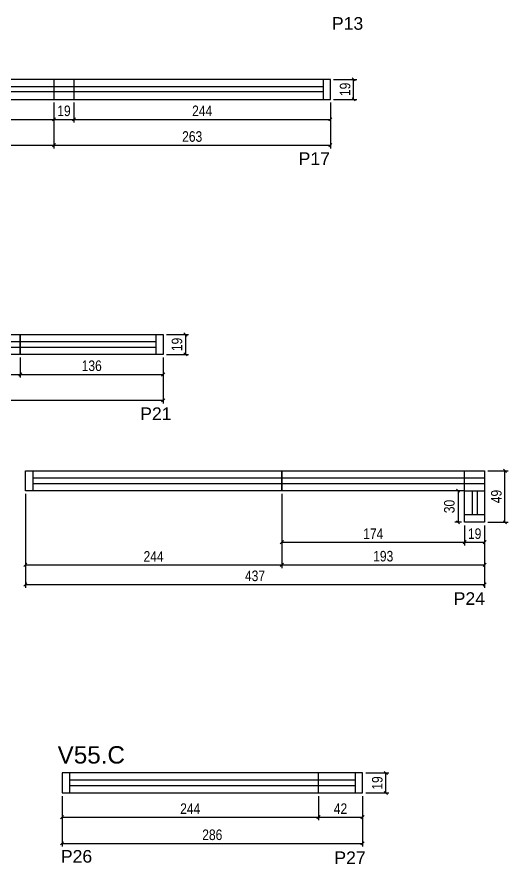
# Model space of a CAD drawing. Header units: millimetres. Extents: x 4052 to 5425, y -1423 to 2493.
# Drawn here: x 4932 to 5399, y 709 to 1515 of the extents above; entities that cross this region are included whole.
import ezdxf

# ---------------------------------------------------------------- set-up
doc = ezdxf.new("R2010")
doc.units = ezdxf.units.MM
for name, color, linetype in [('00 - FELIPE', 2, 'Continuous'), ('5', 5, 'Continuous'), ('COTA', 241, 'Continuous'), ('NOMENCLATURA', 7, 'Continuous'), ('Painéis', 200, 'Continuous'), ('SARR_2.2x7', 40, 'Continuous')]:
    doc.layers.add(name, color=color, linetype=linetype)
doc.styles.add('COTA TECNICA', font='techl___.ttf', dxfattribs={"height": 10})
doc.styles.add('COTA TECNICA-50', font='techl___.ttf', dxfattribs={"height": 10})
doc.styles.get("Standard").update_dxf_attribs({"font": 'arial.ttf'})
doc.dimstyles.new('COTA PAINEL-50', dxfattribs={"dimtxt": 10, "dimasz": 3, "dimexe": 3, "dimexo": 3, "dimgap": 3, "dimtad": 1, "dimdec": 1, "dimzin": 12, "dimdsep": 46, "dimtxsty": 'COTA TECNICA-50', "dimblk1": 'OBLIQUE', "dimblk2": 'OBLIQUE', "dimsah": 1, "dimcen": 0.9, "dimclrd": 4, "dimclre": 4, "dimclrt": 240, "dimadec": 1, "dimazin": 3, "dimtfac": 1, "dimtdec": 1, "dimtmove": 0, "dimatfit": 3, "dimfxl": 1, "dimtolj": 1, "dimtzin": 12, "dimarcsym": 0})
doc.dimstyles.new('PAINEL', dxfattribs={"dimtxt": 10, "dimasz": 3, "dimexe": 3, "dimexo": 3, "dimgap": 3, "dimtad": 1, "dimdec": 1, "dimzin": 12, "dimdsep": 46, "dimtxsty": 'COTA TECNICA', "dimblk1": 'OBLIQUE', "dimblk2": 'OBLIQUE', "dimsah": 1, "dimcen": 0.9, "dimclrd": 4, "dimclre": 4, "dimclrt": 240, "dimadec": 1, "dimazin": 3, "dimtfac": 1, "dimtdec": 1, "dimtmove": 0, "dimatfit": 3, "dimfxl": 1, "dimtolj": 1, "dimtzin": 12, "dimarcsym": 0})

# ---------------------------------------------------------------- blocks, each defined once
blk = doc.blocks.new('_Oblique')
at = {"color": 0, "linetype": 'ByBlock', "lineweight": -2}
blk.add_line((-0.5, -0.5), (0.5, 0.5), dxfattribs=at)
blk = doc.blocks.new('*D48')
at = {"layer": 'COTA', "color": 4, "linetype": 'ByBlock', "lineweight": -2, "transparency": 16777216}
for p, q in [((4722.79, 1433.73), (4722.79, 1390.1)), ((4966.79, 1433.73), (4966.79, 1390.1)), ((4722.79, 1393.1), (4966.79, 1393.1))]:
    blk.add_line(p, q, dxfattribs=at)
at = {"layer": 'Defpoints', "color": 0, "linetype": 'ByBlock', "transparency": 16777216}
for p in [(4722.79, 1436.73), (4966.79, 1436.73), (4966.79, 1393.1)]:
    blk.add_point(p, dxfattribs=at)
at = {"layer": 'COTA', "color": 4, "linetype": 'ByBlock', "lineweight": -2, "transparency": 16777216, "xscale": 3, "yscale": 3, "zscale": 3, "rotation": 180}
blk.add_blockref('_Oblique', (4722.79, 1393.1), dxfattribs=at)
at = {"layer": 'COTA', "color": 4, "linetype": 'ByBlock', "lineweight": -2, "transparency": 16777216, "xscale": 3, "yscale": 3, "zscale": 3}
blk.add_blockref('_Oblique', (4966.79, 1393.1), dxfattribs=at)
at = {"layer": 'COTA', "color": 240, "linetype": 'ByBlock', "transparency": 16777216, "insert": (4844.79, 1401.31), "char_height": 10, "attachment_point": 5, "style": 'COTA TECNICA-50'}
blk.add_mtext('\\A1;3X', dxfattribs=at)
blk = doc.blocks.new('*D49')
at = {"layer": 'COTA', "color": 4, "lineweight": -2, "transparency": 16777216}
for p, q in [((5232.79, 1455.73), (5254.91, 1455.73)), ((5251.91, 1436.73), (5251.91, 1455.73)), ((5232.79, 1436.73), (5254.91, 1436.73))]:
    blk.add_line(p, q, dxfattribs=at)
at = {"layer": 'Defpoints', "color": 0, "transparency": 16777216}
for p in [(5229.79, 1455.73), (5251.91, 1455.73), (5229.79, 1436.73)]:
    blk.add_point(p, dxfattribs=at)
at = {"layer": 'COTA', "color": 4, "lineweight": -2, "transparency": 16777216, "xscale": 3, "yscale": 3, "zscale": 3}
for p, rotation in [((5251.91, 1455.73), 90), ((5251.91, 1436.73), 270)]:
    blk.add_blockref('_Oblique', p, dxfattribs=dict(at, rotation=rotation))
at = {"layer": 'COTA', "color": 240, "transparency": 16777216, "insert": (5243.82, 1446.23), "char_height": 10, "attachment_point": 5, "rotation": 90, "style": 'COTA TECNICA'}
blk.add_mtext('\\A1;19', dxfattribs=at)
blk = doc.blocks.new('*D211')
at = {"layer": 'COTA', "color": 4, "linetype": 'ByBlock', "lineweight": -2, "transparency": 16777216}
for p, q in [((4722.79, 1433.73), (4722.79, 1414.68)), ((4966.79, 1433.73), (4966.79, 1414.68)), ((4722.79, 1417.68), (4966.79, 1417.68))]:
    blk.add_line(p, q, dxfattribs=at)
at = {"layer": 'Defpoints', "color": 0, "linetype": 'ByBlock', "transparency": 16777216}
for p in [(4722.79, 1436.73), (4966.79, 1436.73), (4966.79, 1417.68)]:
    blk.add_point(p, dxfattribs=at)
at = {"layer": 'COTA', "color": 4, "linetype": 'ByBlock', "lineweight": -2, "transparency": 16777216, "xscale": 3, "yscale": 3, "zscale": 3, "rotation": 180}
blk.add_blockref('_Oblique', (4722.79, 1417.68), dxfattribs=at)
at = {"layer": 'COTA', "color": 4, "linetype": 'ByBlock', "lineweight": -2, "transparency": 16777216, "xscale": 3, "yscale": 3, "zscale": 3}
blk.add_blockref('_Oblique', (4966.79, 1417.68), dxfattribs=at)
at = {"layer": 'COTA', "color": 240, "linetype": 'ByBlock', "transparency": 16777216, "insert": (4844.79, 1425.75), "char_height": 10, "attachment_point": 5, "style": 'COTA TECNICA-50'}
blk.add_mtext('\\A1;244', dxfattribs=at)
blk = doc.blocks.new('*D50')
at = {"layer": 'COTA', "color": 4, "linetype": 'ByBlock', "lineweight": -2, "transparency": 16777216}
for p, q in [((4966.79, 1433.73), (4966.79, 1414.68)), ((4985.79, 1433.73), (4985.79, 1414.68)), ((4966.79, 1417.68), (4985.79, 1417.68))]:
    blk.add_line(p, q, dxfattribs=at)
at = {"layer": 'Defpoints', "color": 0, "linetype": 'ByBlock', "transparency": 16777216}
for p in [(4966.79, 1436.73), (4985.79, 1436.73), (4985.79, 1417.68)]:
    blk.add_point(p, dxfattribs=at)
at = {"layer": 'COTA', "color": 4, "linetype": 'ByBlock', "lineweight": -2, "transparency": 16777216, "xscale": 3, "yscale": 3, "zscale": 3, "rotation": 180}
blk.add_blockref('_Oblique', (4966.79, 1417.68), dxfattribs=at)
at = {"layer": 'COTA', "color": 4, "linetype": 'ByBlock', "lineweight": -2, "transparency": 16777216, "xscale": 3, "yscale": 3, "zscale": 3}
blk.add_blockref('_Oblique', (4985.79, 1417.68), dxfattribs=at)
at = {"layer": 'COTA', "color": 240, "linetype": 'ByBlock', "transparency": 16777216, "insert": (4976.29, 1425.76), "char_height": 10, "attachment_point": 5, "style": 'COTA TECNICA-50'}
blk.add_mtext('\\A1;19', dxfattribs=at)
blk = doc.blocks.new('*D212')
at = {"layer": '00 - FELIPE', "color": 4, "lineweight": -2, "transparency": 16777216}
for p, q in [((4966.79, 1433.73), (4966.79, 1390.1)), ((5229.79, 1433.73), (5229.79, 1390.1)), ((4966.79, 1393.1), (5229.79, 1393.1))]:
    blk.add_line(p, q, dxfattribs=at)
at = {"layer": 'Defpoints', "color": 0, "transparency": 16777216}
for p in [(4966.79, 1436.73), (5229.79, 1436.73), (5229.79, 1393.1)]:
    blk.add_point(p, dxfattribs=at)
at = {"layer": '00 - FELIPE', "color": 4, "lineweight": -2, "transparency": 16777216, "xscale": 3, "yscale": 3, "zscale": 3, "rotation": 180}
blk.add_blockref('_Oblique', (4966.79, 1393.1), dxfattribs=at)
at = {"layer": '00 - FELIPE', "color": 4, "lineweight": -2, "transparency": 16777216, "xscale": 3, "yscale": 3, "zscale": 3}
blk.add_blockref('_Oblique', (5229.79, 1393.1), dxfattribs=at)
at = {"layer": '00 - FELIPE', "color": 240, "transparency": 16777216, "insert": (5098.29, 1401.31), "char_height": 10, "attachment_point": 5, "style": 'COTA TECNICA'}
blk.add_mtext('\\A1;263', dxfattribs=at)
blk = doc.blocks.new('*D51')
at = {"layer": '00 - FELIPE', "color": 4, "lineweight": -2, "transparency": 16777216}
for p, q in [((4985.79, 1433.73), (4985.79, 1414.68)), ((5229.79, 1433.73), (5229.79, 1414.68)), ((4985.79, 1417.68), (5229.79, 1417.68))]:
    blk.add_line(p, q, dxfattribs=at)
at = {"layer": 'Defpoints', "color": 0, "transparency": 16777216}
for p in [(4985.79, 1436.73), (5229.79, 1436.73), (5229.79, 1417.68)]:
    blk.add_point(p, dxfattribs=at)
at = {"layer": '00 - FELIPE', "color": 4, "lineweight": -2, "transparency": 16777216, "xscale": 3, "yscale": 3, "zscale": 3, "rotation": 180}
blk.add_blockref('_Oblique', (4985.79, 1417.68), dxfattribs=at)
at = {"layer": '00 - FELIPE', "color": 4, "lineweight": -2, "transparency": 16777216, "xscale": 3, "yscale": 3, "zscale": 3}
blk.add_blockref('_Oblique', (5229.79, 1417.68), dxfattribs=at)
at = {"layer": '00 - FELIPE', "color": 240, "transparency": 16777216, "insert": (5107.79, 1425.75), "char_height": 10, "attachment_point": 5, "style": 'COTA TECNICA'}
blk.add_mtext('\\A1;244', dxfattribs=at)
blk = doc.blocks.new('*D59')
at = {"layer": 'COTA', "color": 4, "linetype": 'ByBlock', "lineweight": -2, "transparency": 16777216}
for p, q in [((4690.7, 1191.09), (4690.7, 1172.04)), ((4934.7, 1191.09), (4934.7, 1172.04)), ((4690.7, 1175.04), (4934.7, 1175.04))]:
    blk.add_line(p, q, dxfattribs=at)
at = {"layer": 'Defpoints', "color": 0, "linetype": 'ByBlock', "transparency": 16777216}
for p in [(4690.7, 1194.09), (4934.7, 1194.09), (4934.7, 1175.04)]:
    blk.add_point(p, dxfattribs=at)
at = {"layer": 'COTA', "color": 4, "linetype": 'ByBlock', "lineweight": -2, "transparency": 16777216, "xscale": 3, "yscale": 3, "zscale": 3, "rotation": 180}
blk.add_blockref('_Oblique', (4690.7, 1175.04), dxfattribs=at)
at = {"layer": 'COTA', "color": 4, "linetype": 'ByBlock', "lineweight": -2, "transparency": 16777216, "xscale": 3, "yscale": 3, "zscale": 3}
blk.add_blockref('_Oblique', (4934.7, 1175.04), dxfattribs=at)
at = {"layer": 'COTA', "color": 240, "linetype": 'ByBlock', "transparency": 16777216, "insert": (4812.7, 1183.11), "char_height": 10, "attachment_point": 5, "style": 'COTA TECNICA-50'}
blk.add_mtext('\\A1;244', dxfattribs=at)
blk = doc.blocks.new('*D60')
at = {"layer": 'COTA', "color": 4, "linetype": 'ByBlock', "lineweight": -2, "transparency": 16777216}
for p, q in [((4934.7, 1191.09), (4934.7, 1172.04)), ((5070.7, 1191.09), (5070.7, 1172.04)), ((4934.7, 1175.04), (5070.7, 1175.04))]:
    blk.add_line(p, q, dxfattribs=at)
at = {"layer": 'Defpoints', "color": 0, "linetype": 'ByBlock', "transparency": 16777216}
for p in [(4934.7, 1194.09), (5070.7, 1194.09), (5070.7, 1175.04)]:
    blk.add_point(p, dxfattribs=at)
at = {"layer": 'COTA', "color": 4, "linetype": 'ByBlock', "lineweight": -2, "transparency": 16777216, "xscale": 3, "yscale": 3, "zscale": 3, "rotation": 180}
blk.add_blockref('_Oblique', (4934.7, 1175.04), dxfattribs=at)
at = {"layer": 'COTA', "color": 4, "linetype": 'ByBlock', "lineweight": -2, "transparency": 16777216, "xscale": 3, "yscale": 3, "zscale": 3}
blk.add_blockref('_Oblique', (5070.7, 1175.04), dxfattribs=at)
at = {"layer": 'COTA', "color": 240, "linetype": 'ByBlock', "transparency": 16777216, "insert": (5002.7, 1183.26), "char_height": 10, "attachment_point": 5, "style": 'COTA TECNICA-50'}
blk.add_mtext('\\A1;136', dxfattribs=at)
blk = doc.blocks.new('*D217')
at = {"layer": 'COTA', "color": 4, "lineweight": -2, "transparency": 16777216}
for p, q in [((4690.7, 1191.09), (4690.7, 1147.46)), ((5070.7, 1191.09), (5070.7, 1147.46)), ((4690.7, 1150.46), (5070.7, 1150.46))]:
    blk.add_line(p, q, dxfattribs=at)
at = {"layer": 'Defpoints', "color": 0, "transparency": 16777216}
for p in [(4690.7, 1194.09), (5070.7, 1194.09), (5070.7, 1150.46)]:
    blk.add_point(p, dxfattribs=at)
at = {"layer": 'COTA', "color": 4, "lineweight": -2, "transparency": 16777216, "xscale": 3, "yscale": 3, "zscale": 3, "rotation": 180}
blk.add_blockref('_Oblique', (4690.7, 1150.46), dxfattribs=at)
at = {"layer": 'COTA', "color": 4, "lineweight": -2, "transparency": 16777216, "xscale": 3, "yscale": 3, "zscale": 3}
blk.add_blockref('_Oblique', (5070.7, 1150.46), dxfattribs=at)
at = {"layer": 'COTA', "color": 240, "transparency": 16777216, "insert": (4880.7, 1158.7), "char_height": 10, "attachment_point": 5, "style": 'COTA TECNICA'}
blk.add_mtext('\\A1;380', dxfattribs=at)
blk = doc.blocks.new('*D91')
at = {"layer": 'COTA', "color": 4, "linetype": 'ByBlock', "lineweight": -2, "transparency": 16777216}
for p, q in [((4939.58, 1061.41), (4939.58, 990.86)), ((5183.58, 1061.41), (5183.58, 990.86)), ((4939.58, 993.86), (5183.58, 993.86))]:
    blk.add_line(p, q, dxfattribs=at)
at = {"layer": 'Defpoints', "color": 0, "linetype": 'ByBlock', "transparency": 16777216}
for p in [(4939.58, 1064.41), (5183.58, 1064.41), (5183.58, 993.86)]:
    blk.add_point(p, dxfattribs=at)
at = {"layer": 'COTA', "color": 4, "linetype": 'ByBlock', "lineweight": -2, "transparency": 16777216, "xscale": 3, "yscale": 3, "zscale": 3, "rotation": 180}
blk.add_blockref('_Oblique', (4939.58, 993.86), dxfattribs=at)
at = {"layer": 'COTA', "color": 4, "linetype": 'ByBlock', "lineweight": -2, "transparency": 16777216, "xscale": 3, "yscale": 3, "zscale": 3}
blk.add_blockref('_Oblique', (5183.58, 993.86), dxfattribs=at)
at = {"layer": 'COTA', "color": 240, "linetype": 'ByBlock', "transparency": 16777216, "insert": (5061.58, 1001.93), "char_height": 10, "attachment_point": 5, "style": 'COTA TECNICA-50'}
blk.add_mtext('\\A1;244', dxfattribs=at)
blk = doc.blocks.new('*D92')
at = {"layer": 'COTA', "color": 4, "linetype": 'ByBlock', "lineweight": -2, "transparency": 16777216}
for p, q in [((5183.58, 1061.41), (5183.58, 1012.45)), ((5357.58, 1031.41), (5357.58, 1012.45)), ((5183.58, 1015.45), (5357.58, 1015.45))]:
    blk.add_line(p, q, dxfattribs=at)
at = {"layer": 'Defpoints', "color": 0, "linetype": 'ByBlock', "transparency": 16777216}
for p in [(5183.58, 1064.41), (5357.58, 1034.41), (5357.58, 1015.45)]:
    blk.add_point(p, dxfattribs=at)
at = {"layer": 'COTA', "color": 4, "linetype": 'ByBlock', "lineweight": -2, "transparency": 16777216, "xscale": 3, "yscale": 3, "zscale": 3, "rotation": 180}
blk.add_blockref('_Oblique', (5183.58, 1015.45), dxfattribs=at)
at = {"layer": 'COTA', "color": 4, "linetype": 'ByBlock', "lineweight": -2, "transparency": 16777216, "xscale": 3, "yscale": 3, "zscale": 3}
blk.add_blockref('_Oblique', (5357.58, 1015.45), dxfattribs=at)
at = {"layer": 'COTA', "color": 240, "linetype": 'ByBlock', "transparency": 16777216, "insert": (5270.58, 1023.52), "char_height": 10, "attachment_point": 5, "style": 'COTA TECNICA-50'}
blk.add_mtext('\\A1;174', dxfattribs=at)
blk = doc.blocks.new('*D93')
at = {"layer": 'COTA', "color": 4, "lineweight": -2, "transparency": 16777216}
for p, q in [((4939.58, 1061.41), (4939.58, 972.18)), ((5376.58, 1031.41), (5376.58, 972.18)), ((4939.58, 975.18), (5376.58, 975.18))]:
    blk.add_line(p, q, dxfattribs=at)
at = {"layer": 'Defpoints', "color": 0, "transparency": 16777216}
for p in [(4939.58, 1064.41), (5376.58, 1034.41), (5376.58, 975.18)]:
    blk.add_point(p, dxfattribs=at)
at = {"layer": 'COTA', "color": 4, "lineweight": -2, "transparency": 16777216, "xscale": 3, "yscale": 3, "zscale": 3, "rotation": 180}
blk.add_blockref('_Oblique', (4939.58, 975.18), dxfattribs=at)
at = {"layer": 'COTA', "color": 4, "lineweight": -2, "transparency": 16777216, "xscale": 3, "yscale": 3, "zscale": 3}
blk.add_blockref('_Oblique', (5376.58, 975.18), dxfattribs=at)
at = {"layer": 'COTA', "color": 240, "transparency": 16777216, "insert": (5158.08, 983.4), "char_height": 10, "attachment_point": 5, "style": 'COTA TECNICA'}
blk.add_mtext('\\A1;437', dxfattribs=at)
blk = doc.blocks.new('*D232')
at = {"layer": 'Defpoints', "color": 0, "transparency": 16777216}
for p in [(5357.58, 1064.41), (5351.26, 1034.41), (5357.58, 1034.41)]:
    blk.add_point(p, dxfattribs=at)
at = {"layer": 'Painéis', "color": 4, "lineweight": -2, "transparency": 16777216}
for p, q in [((5354.58, 1064.41), (5348.26, 1064.41)), ((5351.26, 1064.41), (5351.26, 1034.41)), ((5354.58, 1034.41), (5348.26, 1034.41))]:
    blk.add_line(p, q, dxfattribs=at)
at = {"layer": 'Painéis', "color": 4, "lineweight": -2, "transparency": 16777216, "xscale": 3, "yscale": 3, "zscale": 3}
for p, rotation in [((5351.26, 1064.41), 90), ((5351.26, 1034.41), 270)]:
    blk.add_blockref('_Oblique', p, dxfattribs=dict(at, rotation=rotation))
at = {"layer": 'Painéis', "color": 240, "transparency": 16777216, "insert": (5343.04, 1049.41), "char_height": 10, "attachment_point": 5, "rotation": 90, "style": 'COTA TECNICA'}
blk.add_mtext('\\A1;30', dxfattribs=at)
blk = doc.blocks.new('*D233')
at = {"layer": 'Defpoints', "color": 0, "transparency": 16777216}
for p in [(5357.58, 1034.41), (5376.58, 1034.41), (5376.58, 1015.45)]:
    blk.add_point(p, dxfattribs=at)
at = {"layer": 'Painéis', "color": 4, "lineweight": -2, "transparency": 16777216}
for p, q in [((5357.58, 1031.41), (5357.58, 1012.45)), ((5376.58, 1031.41), (5376.58, 1012.45)), ((5357.58, 1015.45), (5376.58, 1015.45))]:
    blk.add_line(p, q, dxfattribs=at)
at = {"layer": 'Painéis', "color": 4, "lineweight": -2, "transparency": 16777216, "xscale": 3, "yscale": 3, "zscale": 3, "rotation": 180}
blk.add_blockref('_Oblique', (5357.58, 1015.45), dxfattribs=at)
at = {"layer": 'Painéis', "color": 4, "lineweight": -2, "transparency": 16777216, "xscale": 3, "yscale": 3, "zscale": 3}
blk.add_blockref('_Oblique', (5376.58, 1015.45), dxfattribs=at)
at = {"layer": 'Painéis', "color": 240, "transparency": 16777216, "insert": (5367.08, 1023.53), "char_height": 10, "attachment_point": 5, "style": 'COTA TECNICA'}
blk.add_mtext('\\A1;19', dxfattribs=at)
blk = doc.blocks.new('*D234')
at = {"layer": 'Defpoints', "color": 0, "transparency": 16777216}
for p in [(5183.58, 1064.41), (5376.58, 1034.41), (5376.58, 993.86)]:
    blk.add_point(p, dxfattribs=at)
at = {"layer": 'Painéis', "color": 4, "lineweight": -2, "transparency": 16777216}
for p, q in [((5183.58, 1061.41), (5183.58, 990.86)), ((5376.58, 1031.41), (5376.58, 990.86)), ((5183.58, 993.86), (5376.58, 993.86))]:
    blk.add_line(p, q, dxfattribs=at)
at = {"layer": 'Painéis', "color": 4, "lineweight": -2, "transparency": 16777216, "xscale": 3, "yscale": 3, "zscale": 3, "rotation": 180}
blk.add_blockref('_Oblique', (5183.58, 993.86), dxfattribs=at)
at = {"layer": 'Painéis', "color": 4, "lineweight": -2, "transparency": 16777216, "xscale": 3, "yscale": 3, "zscale": 3}
blk.add_blockref('_Oblique', (5376.58, 993.86), dxfattribs=at)
at = {"layer": 'Painéis', "color": 240, "transparency": 16777216, "insert": (5280.08, 1002.11), "char_height": 10, "attachment_point": 5, "style": 'COTA TECNICA'}
blk.add_mtext('\\A1;193', dxfattribs=at)
blk = doc.blocks.new('*D235')
at = {"layer": 'Defpoints', "color": 0, "transparency": 16777216}
for p in [(5376.58, 1083.41), (5395.88, 1083.41), (5376.58, 1034.41)]:
    blk.add_point(p, dxfattribs=at)
at = {"layer": 'Painéis', "color": 4, "lineweight": -2, "transparency": 16777216}
for p, q in [((5379.58, 1083.41), (5398.88, 1083.41)), ((5395.88, 1034.41), (5395.88, 1083.41)), ((5379.58, 1034.41), (5398.88, 1034.41))]:
    blk.add_line(p, q, dxfattribs=at)
at = {"layer": 'Painéis', "color": 4, "lineweight": -2, "transparency": 16777216, "xscale": 3, "yscale": 3, "zscale": 3}
for p, rotation in [((5395.88, 1083.41), 90), ((5395.88, 1034.41), 270)]:
    blk.add_blockref('_Oblique', p, dxfattribs=dict(at, rotation=rotation))
at = {"layer": 'Painéis', "color": 240, "transparency": 16777216, "insert": (5387.77, 1058.91), "char_height": 10, "attachment_point": 5, "rotation": 90, "style": 'COTA TECNICA'}
blk.add_mtext('\\A1;49', dxfattribs=at)
blk = doc.blocks.new('*D236')
at = {"layer": 'Defpoints', "color": 0, "transparency": 16777216}
for p in [(5070.7, 1213.09), (5070.7, 1194.09), (5091.92, 1194.09)]:
    blk.add_point(p, dxfattribs=at)
at = {"layer": 'Painéis', "color": 4, "lineweight": -2, "transparency": 16777216}
for p, q in [((5073.7, 1213.09), (5094.92, 1213.09)), ((5091.92, 1213.09), (5091.92, 1194.09)), ((5073.7, 1194.09), (5094.92, 1194.09))]:
    blk.add_line(p, q, dxfattribs=at)
at = {"layer": 'Painéis', "color": 4, "lineweight": -2, "transparency": 16777216, "xscale": 3, "yscale": 3, "zscale": 3}
for p, rotation in [((5091.92, 1213.09), 90), ((5091.92, 1194.09), 270)]:
    blk.add_blockref('_Oblique', p, dxfattribs=dict(at, rotation=rotation))
at = {"layer": 'Painéis', "color": 240, "transparency": 16777216, "insert": (5083.83, 1203.59), "char_height": 10, "attachment_point": 5, "rotation": 90, "style": 'COTA TECNICA'}
blk.add_mtext('\\A1;19', dxfattribs=at)
blk = doc.blocks.new('*D99')
at = {"layer": 'COTA', "color": 4, "linetype": 'ByBlock', "lineweight": -2, "transparency": 16777216}
for p, q in [((4974.42, 773.94), (4974.42, 725.95)), ((5260.42, 773.94), (5260.42, 725.95)), ((4974.42, 728.95), (5260.42, 728.95))]:
    blk.add_line(p, q, dxfattribs=at)
at = {"layer": 'Defpoints', "color": 0, "linetype": 'ByBlock', "transparency": 16777216}
for p in [(4974.42, 776.94), (5260.42, 776.94), (5260.42, 728.95)]:
    blk.add_point(p, dxfattribs=at)
at = {"layer": 'COTA', "color": 4, "linetype": 'ByBlock', "lineweight": -2, "transparency": 16777216, "xscale": 3, "yscale": 3, "zscale": 3, "rotation": 180}
blk.add_blockref('_Oblique', (4974.42, 728.95), dxfattribs=at)
at = {"layer": 'COTA', "color": 4, "linetype": 'ByBlock', "lineweight": -2, "transparency": 16777216, "xscale": 3, "yscale": 3, "zscale": 3}
blk.add_blockref('_Oblique', (5260.42, 728.95), dxfattribs=at)
at = {"layer": 'COTA', "color": 240, "linetype": 'ByBlock', "transparency": 16777216, "insert": (5117.42, 737.07), "char_height": 10, "attachment_point": 5, "style": 'COTA TECNICA-50'}
blk.add_mtext('\\A1;286', dxfattribs=at)
blk = doc.blocks.new('*D100')
at = {"layer": 'COTA', "color": 4, "lineweight": -2, "transparency": 16777216}
for p, q in [((5263.42, 795.94), (5285.54, 795.94)), ((5282.54, 776.94), (5282.54, 795.94)), ((5263.42, 776.94), (5285.54, 776.94))]:
    blk.add_line(p, q, dxfattribs=at)
at = {"layer": 'Defpoints', "color": 0, "transparency": 16777216}
for p in [(5260.42, 795.94), (5282.54, 795.94), (5260.42, 776.94)]:
    blk.add_point(p, dxfattribs=at)
at = {"layer": 'COTA', "color": 4, "lineweight": -2, "transparency": 16777216, "xscale": 3, "yscale": 3, "zscale": 3}
for p, rotation in [((5282.54, 795.94), 90), ((5282.54, 776.94), 270)]:
    blk.add_blockref('_Oblique', p, dxfattribs=dict(at, rotation=rotation))
at = {"layer": 'COTA', "color": 240, "transparency": 16777216, "insert": (5274.46, 786.44), "char_height": 10, "attachment_point": 5, "rotation": 90, "style": 'COTA TECNICA'}
blk.add_mtext('\\A1;19', dxfattribs=at)
blk = doc.blocks.new('*D101')
at = {"layer": 'Defpoints', "color": 0, "transparency": 16777216}
for p in [(4974.42, 776.94), (5218.42, 776.94), (5218.42, 753.9)]:
    blk.add_point(p, dxfattribs=at)
at = {"layer": 'Painéis', "color": 4, "lineweight": -2, "transparency": 16777216}
for p, q in [((4974.42, 773.94), (4974.42, 750.9)), ((5218.42, 773.94), (5218.42, 750.9)), ((4974.42, 753.9), (5218.42, 753.9))]:
    blk.add_line(p, q, dxfattribs=at)
at = {"layer": 'Painéis', "color": 4, "lineweight": -2, "transparency": 16777216, "xscale": 3, "yscale": 3, "zscale": 3, "rotation": 180}
blk.add_blockref('_Oblique', (4974.42, 753.9), dxfattribs=at)
at = {"layer": 'Painéis', "color": 4, "lineweight": -2, "transparency": 16777216, "xscale": 3, "yscale": 3, "zscale": 3}
blk.add_blockref('_Oblique', (5218.42, 753.9), dxfattribs=at)
at = {"layer": 'Painéis', "color": 240, "transparency": 16777216, "insert": (5096.42, 761.98), "char_height": 10, "attachment_point": 5, "style": 'COTA TECNICA'}
blk.add_mtext('\\A1;244', dxfattribs=at)
blk = doc.blocks.new('*D239')
at = {"layer": 'Defpoints', "color": 0, "transparency": 16777216}
for p in [(5218.42, 776.94), (5260.42, 776.94), (5260.42, 753.9)]:
    blk.add_point(p, dxfattribs=at)
at = {"layer": 'Painéis', "color": 4, "lineweight": -2, "transparency": 16777216}
for p, q in [((5218.42, 773.94), (5218.42, 750.9)), ((5260.42, 773.94), (5260.42, 750.9)), ((5218.42, 753.9), (5260.42, 753.9))]:
    blk.add_line(p, q, dxfattribs=at)
at = {"layer": 'Painéis', "color": 4, "lineweight": -2, "transparency": 16777216, "xscale": 3, "yscale": 3, "zscale": 3, "rotation": 180}
blk.add_blockref('_Oblique', (5218.42, 753.9), dxfattribs=at)
at = {"layer": 'Painéis', "color": 4, "lineweight": -2, "transparency": 16777216, "xscale": 3, "yscale": 3, "zscale": 3}
blk.add_blockref('_Oblique', (5260.42, 753.9), dxfattribs=at)
at = {"layer": 'Painéis', "color": 240, "transparency": 16777216, "insert": (5239.42, 761.98), "char_height": 10, "attachment_point": 5, "style": 'COTA TECNICA'}
blk.add_mtext('\\A1;42', dxfattribs=at)

msp = doc.modelspace()

# ---------------------------------------------------------------- linework, layer by layer
at = {"layer": 'Painéis'}
for p, q in [((4966.79, 1455.73), (4966.79, 1436.73)), ((4985.79, 1455.73), (4985.79, 1436.73)), ((5183.58, 1083.41), (5376.58, 1083.41)), ((5183.58, 1064.41), (5183.58, 1083.41)), ((5357.58, 1064.41), (5357.58, 1083.41)), ((5376.58, 1083.41), (5376.58, 1034.41)), ((5357.58, 1064.41), (5183.58, 1064.41)), ((5357.58, 1034.41), (5357.58, 1064.41)), ((5376.58, 1034.41), (5357.58, 1034.41)), ((5218.42, 776.94), (5218.42, 795.94))]:
    msp.add_line(p, q, dxfattribs=at)
for points in [[(4478.79, 1455.73), (4478.79, 1436.73), (5229.79, 1436.73), (5229.79, 1455.73), (4478.79, 1455.73)], [(4974.42, 795.94), (4974.42, 776.94), (5260.42, 776.94), (5260.42, 795.94), (4974.42, 795.94)]]:
    msp.add_lwpolyline(points, dxfattribs=at)
for points in [[(4934.7, 1194.09), (4690.7, 1194.09), (4690.7, 1213.09), (4934.7, 1213.09)], [(4934.7, 1213.09), (5070.7, 1213.09), (5070.7, 1194.09), (4934.7, 1194.09)], [(5183.58, 1064.41), (4939.58, 1064.41), (4939.58, 1083.41), (5183.58, 1083.41)]]:
    msp.add_lwpolyline(points, close=True, dxfattribs=at)
at = {"layer": 'SARR_2.2x7', "linetype": 'Continuous'}
for p, q in [((5222.79, 1455.73), (5222.79, 1436.73)), ((4966.79, 1448.73), (4722.79, 1448.73)), ((4966.79, 1443.73), (4722.79, 1443.73)), ((5222.79, 1448.73), (4966.79, 1448.73)), ((5222.79, 1443.73), (4966.79, 1443.73)), ((5063.7, 1213.09), (5063.7, 1194.09)), ((4934.7, 1206.09), (4697.7, 1206.09)), ((4697.7, 1201.09), (4934.7, 1201.09)), ((5063.7, 1206.09), (4934.7, 1206.09)), ((4934.7, 1201.09), (5063.7, 1201.09)), ((4946.58, 1083.41), (4946.58, 1064.41)), ((5183.58, 1076.41), (4946.58, 1076.41)), ((5376.58, 1076.41), (5183.58, 1076.41)), ((4946.58, 1071.41), (5183.58, 1071.41)), ((5183.58, 1071.41), (5376.58, 1071.41)), ((5357.58, 1064.41), (5376.58, 1064.41)), ((5364.58, 1064.41), (5364.58, 1041.41)), ((5369.58, 1064.41), (5369.58, 1041.41)), ((5376.58, 1041.41), (5357.58, 1041.41)), ((4981.42, 795.94), (4981.42, 776.94)), ((5253.42, 795.94), (5253.42, 776.94)), ((5253.42, 788.94), (4981.42, 788.94)), ((4981.42, 783.94), (5253.42, 783.94))]:
    msp.add_line(p, q, dxfattribs=at)

# ---------------------------------------------------------------- texts
at = {"layer": '5', "linetype": 'Continuous'}
for s, p in [('P13', (5231.23, 1502.93)), ('P17', (5199.61, 1374.32)), ('P21', (5048.81, 1131.68)), ('P24', (5347.14, 955.86)), ('P26', (4973.31, 710.63)), ('P27', (5233.59, 709.3))]:
    msp.add_text(s, height=12, rotation=359.99996, dxfattribs=at).set_placement(p)
at = {"layer": 'NOMENCLATURA', "linetype": 'Continuous'}
msp.add_text('V55.C', height=16.5, dxfattribs=at).set_placement((4970.24, 804.92))

# ---------------------------------------------------------------- dimensions: what is measured, and where the dimension line sits
at = {"layer": '00 - FELIPE'}
for base, p1, picture, middle in [((5229.79, 1393.1), (4966.79, 1436.73), '*D212', (5098.29, 1401.31)), ((5229.79, 1417.68), (4985.79, 1436.73), '*D51', (5107.79, 1425.75))]:
    dim = msp.add_linear_dim(base=base, p1=p1, p2=(5229.79, 1436.73), dimstyle='PAINEL', dxfattribs=at)
    dim.commit()
    dim.dimension.update_dxf_attribs({"geometry": picture, "text_midpoint": middle})
at = {"layer": 'COTA'}
for base, p1, p2, picture, middle in [((5251.91, 1455.73), (5229.79, 1436.73), (5229.79, 1455.73), '*D49', (5243.82, 1446.23)), ((5282.54, 795.94), (5260.42, 776.94), (5260.42, 795.94), '*D100', (5274.46, 786.44))]:
    dim = msp.add_linear_dim(base=base, p1=p1, p2=p2, angle=90, dimstyle='PAINEL', dxfattribs=at)
    dim.commit()
    dim.dimension.update_dxf_attribs({"geometry": picture, "text_midpoint": middle})
at = {"layer": 'COTA', "color": 1, "linetype": 'ByBlock'}
dim = msp.add_linear_dim(base=(4966.79, 1393.1), p1=(4722.79, 1436.73), p2=(4966.79, 1436.73), text='3X', dimstyle='COTA PAINEL-50', override={"dimarcsym": 1}, dxfattribs=at)
dim.commit()
dim.dimension.update_dxf_attribs({"geometry": '*D48', "text_midpoint": (4844.79, 1401.31)})
for base, p1, p2, picture, middle in [((4966.79, 1417.68), (4722.79, 1436.73), (4966.79, 1436.73), '*D211', (4844.79, 1425.75)), ((4985.79, 1417.68), (4966.79, 1436.73), (4985.79, 1436.73), '*D50', (4976.29, 1425.76)), ((4934.7, 1175.04), (4690.7, 1194.09), (4934.7, 1194.09), '*D59', (4812.7, 1183.11)), ((5070.7, 1175.04), (4934.7, 1194.09), (5070.7, 1194.09), '*D60', (5002.7, 1183.26)), ((5183.58, 993.86), (4939.58, 1064.41), (5183.58, 1064.41), '*D91', (5061.58, 1001.93)), ((5357.58, 1015.45), (5183.58, 1064.41), (5357.58, 1034.41), '*D92', (5270.58, 1023.52)), ((5260.42, 728.95), (4974.42, 776.94), (5260.42, 776.94), '*D99', (5117.42, 737.07))]:
    dim = msp.add_linear_dim(base=base, p1=p1, p2=p2, dimstyle='COTA PAINEL-50', override={"dimarcsym": 1}, dxfattribs=at)
    dim.commit()
    dim.dimension.update_dxf_attribs({"geometry": picture, "text_midpoint": middle})
at = {"layer": 'COTA'}
for base, p1, p2, picture, middle in [((5070.7, 1150.46), (4690.7, 1194.09), (5070.7, 1194.09), '*D217', (4880.7, 1158.7)), ((5376.58, 975.18), (4939.58, 1064.41), (5376.58, 1034.41), '*D93', (5158.08, 983.4))]:
    dim = msp.add_linear_dim(base=base, p1=p1, p2=p2, dimstyle='PAINEL', dxfattribs=at)
    dim.commit()
    dim.dimension.update_dxf_attribs({"geometry": picture, "text_midpoint": middle})
at = {"layer": 'Painéis'}
for base, p1, p2, picture, middle in [((5091.92, 1194.09), (5070.7, 1213.09), (5070.7, 1194.09), '*D236', (5083.83, 1203.59)), ((5395.88, 1083.41), (5376.58, 1034.41), (5376.58, 1083.41), '*D235', (5387.77, 1058.91)), ((5351.26, 1034.41), (5357.58, 1064.41), (5357.58, 1034.41), '*D232', (5343.04, 1049.41))]:
    dim = msp.add_linear_dim(base=base, p1=p1, p2=p2, angle=90, dimstyle='PAINEL', dxfattribs=at)
    dim.commit()
    dim.dimension.update_dxf_attribs({"geometry": picture, "text_midpoint": middle})
for base, p1, p2, picture, middle in [((5376.58, 993.86), (5183.58, 1064.41), (5376.58, 1034.41), '*D234', (5280.08, 1002.11)), ((5376.58, 1015.45), (5357.58, 1034.41), (5376.58, 1034.41), '*D233', (5367.08, 1023.53)), ((5218.42, 753.9), (4974.42, 776.94), (5218.42, 776.94), '*D101', (5096.42, 761.98)), ((5260.42, 753.9), (5218.42, 776.94), (5260.42, 776.94), '*D239', (5239.42, 761.98))]:
    dim = msp.add_linear_dim(base=base, p1=p1, p2=p2, dimstyle='PAINEL', dxfattribs=at)
    dim.commit()
    dim.dimension.update_dxf_attribs({"geometry": picture, "text_midpoint": middle})

doc.saveas('drawing.dxf')
